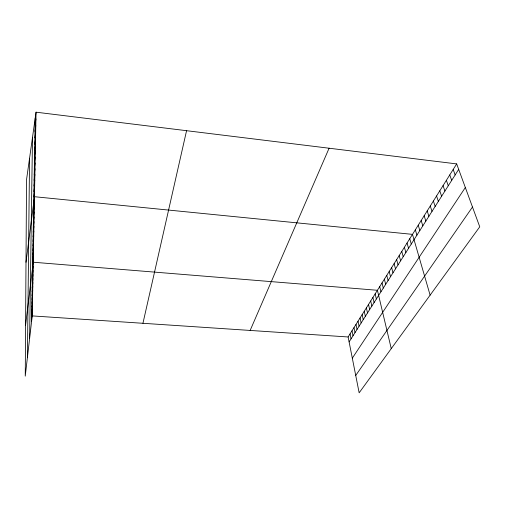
<?xml version="1.0" encoding="UTF-8"?>
<svg xmlns="http://www.w3.org/2000/svg" width="505" height="505" viewBox="0 0 505 505"><rect width="100%" height="100%" fill="white"/><g stroke="black" fill="none" stroke-linecap="round" stroke-linejoin="round"><path stroke-width="0.76" d="M27.428 357.351L29.555 158.273M29.593 338.691L32.503 137.341M31.619 321.212L35.23 118M36.051 112.186L26.544 179.647L25.25 376.13L32.232 315.909L36.051 112.186L456.678 163.91L479.75 226.821L359.156 392.814L348.128 336.974L456.678 163.91M31.739 314.173L32.364 308.839M31.676 317.714L32.295 312.393M32.067 295.747L32.711 290.337M32.004 299.528L32.642 294.137M31.935 303.265L32.566 297.887M31.872 306.952L32.497 301.586M31.802 310.588L32.434 305.235M32.345 280.079L33.008 274.606M32.276 284.075L32.932 278.621M32.206 288.02L32.857 282.579M32.137 291.909L32.781 286.48M32.642 263.509L33.317 257.979M25.585 325.226L33.235 262.221L377.418 290.28L391.255 348.633M32.49 271.911L33.16 266.406M32.421 276.027L33.084 270.535M32.875 250.448L33.564 244.875M32.793 254.867L33.481 249.306M32.718 259.216L33.399 253.674M33.115 236.794L33.822 231.176M33.033 241.415L33.734 235.81M32.958 245.96L33.646 240.374M33.374 222.516L34.087 216.86M33.286 227.345L33.999 221.701M33.204 232.104L33.911 226.48M33.639 207.555L34.372 201.867M33.545 212.618L34.277 206.943M33.456 217.605L34.182 211.936M33.822 197.032L34.567 191.319M26.001 262.272L34.466 196.71L412.484 234.364L430.115 295.141M34.119 180.329L34.883 174.585M34.024 185.991L34.776 180.253M33.923 191.559L34.668 185.834M34.327 168.72L35.097 162.957M34.226 174.572L34.99 168.821M34.542 156.702L35.325 150.926M34.435 162.761L35.211 156.992M34.763 144.26L35.558 138.465M34.649 150.54L35.438 144.746M34.99 131.369L35.798 125.562M34.877 137.871L35.678 132.07M35.11 124.741L35.924 118.934M142.94 323.288L186.566 130.694M250.145 330.44L329.096 148.224M349.106 341.91L458.685 169.383M352.313 358.165L465.332 187.519M355.728 375.467L472.491 207.025M32.232 315.909L348.128 336.974M453.187 169.472L455.156 174.932M449.759 174.938L451.691 180.392M446.382 180.323L448.276 185.771M443.062 185.619L444.918 191.054M439.792 190.833L441.61 196.262M436.566 195.972L438.359 201.388M433.397 201.028L435.152 206.431M430.273 206.008L431.996 211.399M427.198 210.913L428.89 216.298M424.168 215.742L425.829 221.114M421.183 220.502L422.811 225.861M418.241 225.192L419.838 230.539M415.344 229.813L416.915 235.147M409.751 238.726L411.272 244.035M407.055 243.019L408.551 248.321M404.398 247.261L405.868 252.544M401.778 251.439L403.217 256.71M399.19 255.562L400.61 260.82M396.64 259.627L398.035 264.873M394.127 263.635L395.497 268.875M391.64 267.593L392.991 272.814M389.191 271.501L390.516 276.708M386.773 275.358L388.08 280.553M384.387 279.158L385.668 284.34M382.033 282.914L383.295 288.084M379.709 286.619L380.947 291.77M375.152 293.891L376.351 299.017M372.917 297.458L374.091 302.564M370.708 300.974L371.869 306.074M368.524 304.452L369.666 309.54M366.371 307.886L367.495 312.955M364.244 311.276L365.349 316.332M362.142 314.628L363.234 319.671M360.065 317.935L361.138 322.966M358.02 321.205L359.074 326.217M355.993 324.437L357.029 329.43M353.992 327.625L355.015 332.612M352.01 330.775L353.02 335.749M350.06 333.893L351.051 338.849"/></g></svg>
